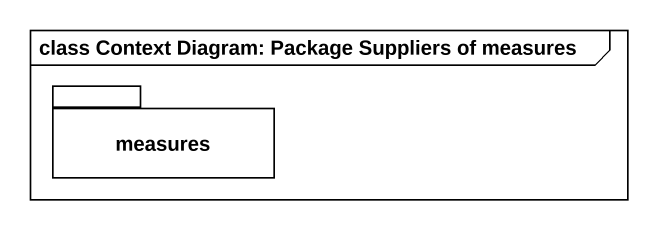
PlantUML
@startuml
mainframe class Context Diagram: Package Suppliers of measures
package measures {
}
@enduml
